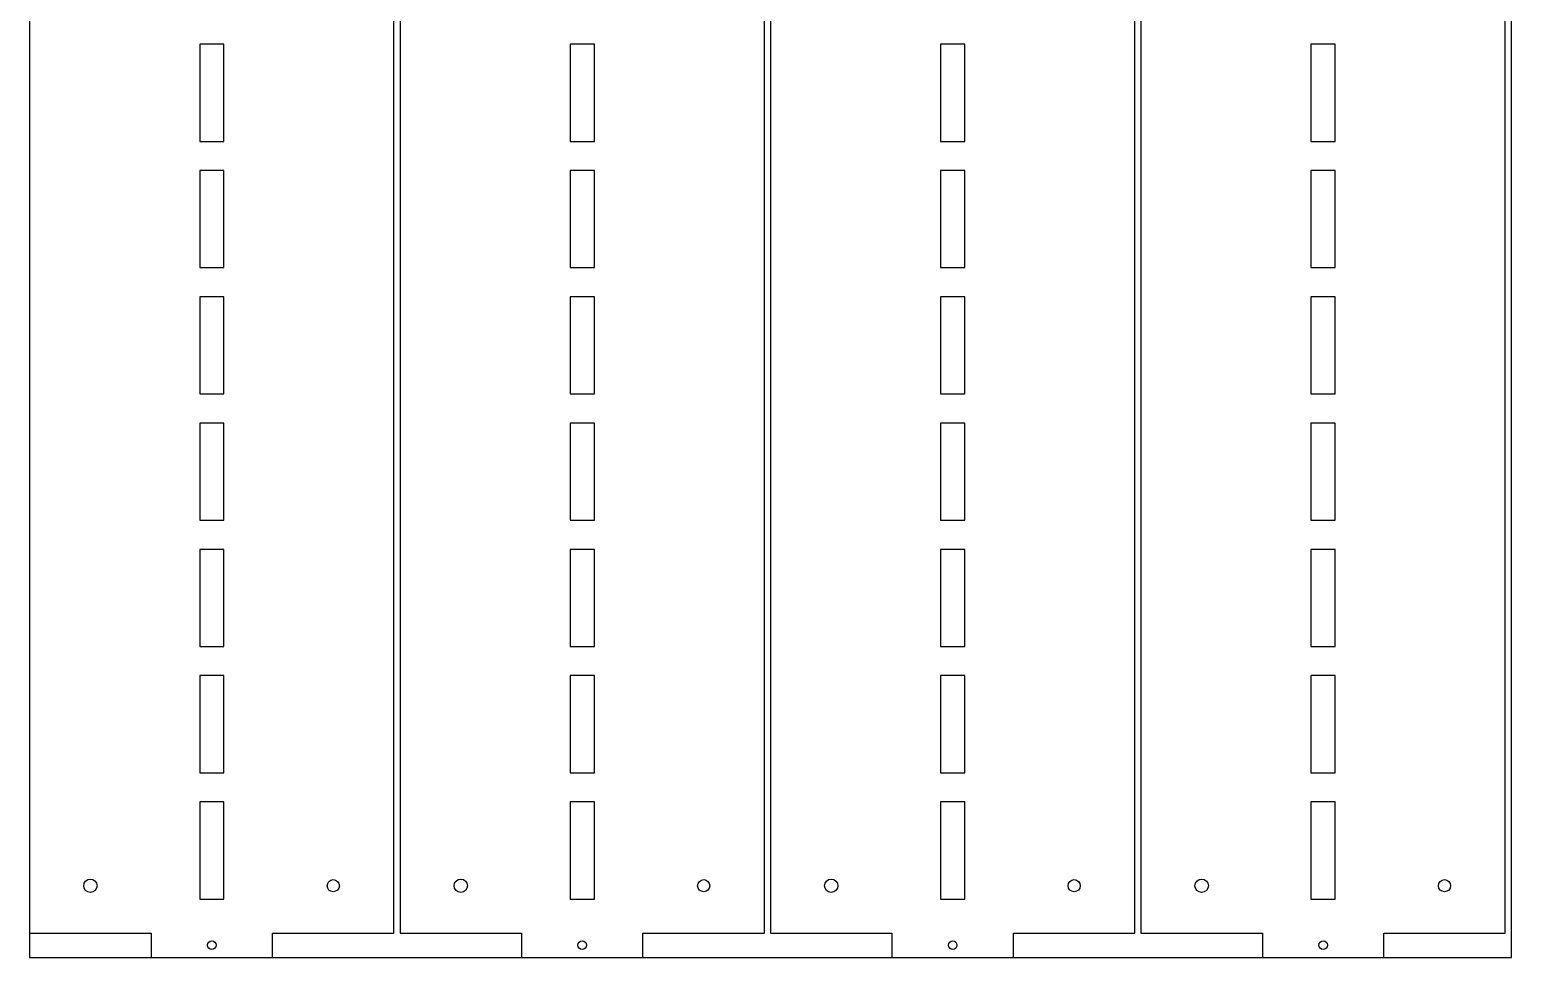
# Model space of a CAD drawing. Header units: millimetres. Extents: x 0 to 1220, y 0 to 2440.
# Drawn here: x 0 to 1220, y 0 to 764 of the extents above; entities that cross this region are included whole.
import ezdxf

# ---------------------------------------------------------------- set-up
doc = ezdxf.new("R2010")
doc.units = ezdxf.units.MM
for name, color, linetype in [('Body', 7, 'CONTINUOUS'), ('Body001', 7, 'CONTINUOUS'), ('Body002', 7, 'CONTINUOUS'), ('Body003', 7, 'CONTINUOUS'), ('Rectangle', 7, 'CONTINUOUS')]:
    doc.layers.add(name, color=color, linetype=linetype)

msp = doc.modelspace()

# ---------------------------------------------------------------- linework, layer by layer
at = {"layer": 'Body'}
for p, q in [((0, 1480), (0, 20)), ((0, 1480, 20), (0, 20, 20)), ((0, 1480), (0, 20)), ((0, 1480, 20), (0, 20, 20)), ((300, 20), (300, 1480)), ((300, 20, 20), (300, 1480, 20)), ((300, 20), (300, 1480)), ((300, 20, 20), (300, 1480, 20)), ((160, 752, 20), (140, 752, 20)), ((140, 752, 20), (140, 672, 20)), ((140, 752, 20), (140, 752, 10)), ((160, 752, 20), (140, 752, 20)), ((160, 752, 10), (140, 752, 10)), ((140, 752, 20), (140, 752, 10)), ((140, 752, 20), (140, 672, 20)), ((140, 752, 10), (140, 672, 10)), ((160, 752, 10), (140, 752, 10)), ((140, 752, 10), (140, 672, 10)), ((160, 672, 20), (160, 752, 20)), ((160, 752, 20), (160, 752, 10)), ((160, 752, 20), (160, 752, 10)), ((160, 672, 20), (160, 752, 20)), ((160, 672, 10), (160, 752, 10)), ((160, 672, 10), (160, 752, 10)), ((140, 672, 20), (160, 672, 20)), ((140, 672, 20), (140, 672, 10)), ((140, 672, 20), (140, 672, 10)), ((140, 672, 20), (160, 672, 20)), ((140, 672, 10), (160, 672, 10)), ((140, 672, 10), (160, 672, 10)), ((160, 672, 20), (160, 672, 10)), ((160, 672, 20), (160, 672, 10)), ((160, 648, 20), (140, 648, 20)), ((140, 648, 20), (140, 568, 20)), ((140, 648, 20), (140, 648, 10)), ((160, 648, 20), (140, 648, 20)), ((160, 648, 10), (140, 648, 10)), ((140, 648, 20), (140, 648, 10)), ((140, 648, 20), (140, 568, 20)), ((140, 648, 10), (140, 568, 10)), ((160, 648, 10), (140, 648, 10)), ((140, 648, 10), (140, 568, 10)), ((160, 568, 20), (160, 648, 20)), ((160, 648, 20), (160, 648, 10)), ((160, 648, 20), (160, 648, 10)), ((160, 568, 20), (160, 648, 20)), ((160, 568, 10), (160, 648, 10)), ((160, 568, 10), (160, 648, 10)), ((140, 568, 20), (160, 568, 20)), ((140, 568, 20), (140, 568, 10)), ((140, 568, 20), (140, 568, 10)), ((140, 568, 20), (160, 568, 20)), ((140, 568, 10), (160, 568, 10)), ((140, 568, 10), (160, 568, 10)), ((160, 568, 20), (160, 568, 10)), ((160, 568, 20), (160, 568, 10)), ((160, 544, 20), (140, 544, 20)), ((140, 544, 20), (140, 464, 20)), ((140, 544, 20), (140, 544, 10)), ((160, 544, 20), (140, 544, 20)), ((160, 544, 10), (140, 544, 10)), ((140, 544, 20), (140, 544, 10)), ((140, 544, 20), (140, 464, 20)), ((140, 544, 10), (140, 464, 10)), ((160, 544, 10), (140, 544, 10)), ((140, 544, 10), (140, 464, 10)), ((160, 464, 20), (160, 544, 20)), ((160, 544, 20), (160, 544, 10)), ((160, 544, 20), (160, 544, 10)), ((160, 464, 20), (160, 544, 20)), ((160, 464, 10), (160, 544, 10)), ((160, 464, 10), (160, 544, 10)), ((140, 464, 20), (160, 464, 20)), ((140, 464, 20), (140, 464, 10)), ((140, 464, 20), (140, 464, 10)), ((140, 464, 20), (160, 464, 20)), ((140, 464, 10), (160, 464, 10)), ((140, 464, 10), (160, 464, 10)), ((160, 464, 20), (160, 464, 10)), ((160, 464, 20), (160, 464, 10)), ((160, 440, 20), (140, 440, 20)), ((140, 440, 20), (140, 360, 20)), ((140, 440, 20), (140, 440, 10)), ((160, 440, 20), (140, 440, 20)), ((160, 440, 10), (140, 440, 10)), ((140, 440, 20), (140, 440, 10)), ((140, 440, 20), (140, 360, 20)), ((140, 440, 10), (140, 360, 10)), ((160, 440, 10), (140, 440, 10)), ((140, 440, 10), (140, 360, 10)), ((160, 360, 20), (160, 440, 20)), ((160, 440, 20), (160, 440, 10)), ((160, 440, 20), (160, 440, 10)), ((160, 360, 20), (160, 440, 20)), ((160, 360, 10), (160, 440, 10)), ((160, 360, 10), (160, 440, 10)), ((140, 360, 20), (160, 360, 20)), ((140, 360, 20), (140, 360, 10)), ((140, 360, 20), (140, 360, 10)), ((140, 360, 20), (160, 360, 20)), ((140, 360, 10), (160, 360, 10)), ((140, 360, 10), (160, 360, 10)), ((160, 360, 20), (160, 360, 10)), ((160, 360, 20), (160, 360, 10)), ((160, 336, 20), (140, 336, 20)), ((140, 336, 20), (140, 256, 20)), ((140, 336, 20), (140, 336, 10)), ((160, 336, 20), (140, 336, 20)), ((160, 336, 10), (140, 336, 10)), ((140, 336, 20), (140, 336, 10)), ((140, 336, 20), (140, 256, 20)), ((140, 336, 10), (140, 256, 10)), ((160, 336, 10), (140, 336, 10)), ((140, 336, 10), (140, 256, 10)), ((160, 256, 20), (160, 336, 20)), ((160, 336, 20), (160, 336, 10)), ((160, 336, 20), (160, 336, 10)), ((160, 256, 20), (160, 336, 20)), ((160, 256, 10), (160, 336, 10)), ((160, 256, 10), (160, 336, 10)), ((140, 256, 20), (160, 256, 20)), ((140, 256, 20), (140, 256, 10)), ((140, 256, 20), (140, 256, 10)), ((140, 256, 20), (160, 256, 20)), ((140, 256, 10), (160, 256, 10)), ((140, 256, 10), (160, 256, 10)), ((160, 256, 20), (160, 256, 10)), ((160, 256, 20), (160, 256, 10)), ((160, 232, 20), (140, 232, 20)), ((140, 232, 20), (140, 152, 20)), ((140, 232, 20), (140, 232, 10)), ((160, 232, 20), (140, 232, 20)), ((160, 232, 10), (140, 232, 10)), ((140, 232, 20), (140, 232, 10)), ((140, 232, 20), (140, 152, 20)), ((140, 232, 10), (140, 152, 10)), ((160, 232, 10), (140, 232, 10)), ((140, 232, 10), (140, 152, 10)), ((160, 152, 20), (160, 232, 20)), ((160, 232, 20), (160, 232, 10)), ((160, 232, 20), (160, 232, 10)), ((160, 152, 20), (160, 232, 20)), ((160, 152, 10), (160, 232, 10)), ((160, 152, 10), (160, 232, 10)), ((140, 152, 20), (160, 152, 20)), ((140, 152, 20), (140, 152, 10)), ((140, 152, 20), (140, 152, 10)), ((140, 152, 20), (160, 152, 20)), ((140, 152, 10), (160, 152, 10)), ((140, 152, 10), (160, 152, 10)), ((160, 152, 20), (160, 152, 10)), ((160, 152, 20), (160, 152, 10)), ((160, 128, 20), (140, 128, 20)), ((140, 128, 20), (140, 48, 20)), ((140, 128, 20), (140, 128, 10)), ((160, 128, 20), (140, 128, 20)), ((160, 128, 10), (140, 128, 10)), ((140, 128, 20), (140, 128, 10)), ((140, 128, 20), (140, 48, 20)), ((140, 128, 10), (140, 48, 10)), ((160, 128, 10), (140, 128, 10)), ((140, 128, 10), (140, 48, 10)), ((160, 48, 20), (160, 128, 20)), ((160, 128, 20), (160, 128, 10)), ((160, 128, 20), (160, 128, 10)), ((160, 48, 20), (160, 128, 20)), ((160, 48, 10), (160, 128, 10)), ((160, 48, 10), (160, 128, 10)), ((55.5, 59, 20), (55.5, 59)), ((55.5, 59, 20), (55.5, 59)), ((255, 59, 20), (255, 59)), ((255, 59, 20), (255, 59)), ((140, 48, 20), (160, 48, 20)), ((140, 48, 20), (140, 48, 10)), ((140, 48, 20), (140, 48, 10)), ((140, 48, 20), (160, 48, 20)), ((140, 48, 10), (160, 48, 10)), ((140, 48, 10), (160, 48, 10)), ((160, 48, 20), (160, 48, 10)), ((160, 48, 20), (160, 48, 10)), ((0, 20), (0, 20, 20)), ((0, 20), (100, 20)), ((0, 20, 20), (100, 20, 20)), ((0, 20), (0, 20, 20)), ((0, 20), (100, 20)), ((0, 20, 20), (100, 20, 20)), ((100, 20), (100, 20, 20)), ((100, 20), (100, 20, 20)), ((100, 20), (100, 0)), ((100, 20, 20), (100, 0, 20)), ((100, 20), (100, 0)), ((100, 20, 20), (100, 0, 20)), ((200, 0), (200, 20)), ((200, 20), (300, 20)), ((200, 0, 20), (200, 20, 20)), ((200, 20, 20), (300, 20, 20)), ((200, 20), (200, 20, 20)), ((200, 0), (200, 20)), ((200, 0, 20), (200, 20, 20)), ((200, 20), (200, 20, 20)), ((200, 20), (300, 20)), ((200, 20, 20), (300, 20, 20)), ((300, 20), (300, 20, 20)), ((300, 20), (300, 20, 20)), ((100, 0), (100, 0, 20)), ((100, 0), (200, 0)), ((100, 0, 20), (200, 0, 20)), ((100, 0), (100, 0, 20)), ((100, 0), (200, 0)), ((100, 0, 20), (200, 0, 20)), ((153.5, 10, 20), (153.5, 10)), ((153.5, 10, 20), (153.5, 10)), ((200, 0), (200, 0, 20)), ((200, 0), (200, 0, 20))]:
    msp.add_line(p, q, dxfattribs=at)
for centre, radius in [((50, 59), 5.5), ((50, 59, 20), 5.5), ((50, 59, 20), 5.5), ((50, 59), 5.5), ((250, 59), 5), ((250, 59, 20), 5), ((250, 59, 20), 5), ((250, 59), 5), ((150, 10), 3.5), ((150, 10, 20), 3.5), ((150, 10, 20), 3.5), ((150, 10), 3.5)]:
    msp.add_circle(centre, radius, dxfattribs=at)
at = {"layer": 'Body001'}
for p, q in [((305, 1480), (305, 20)), ((305, 1480, 20), (305, 20, 20)), ((305, 1480), (305, 20)), ((305, 1480, 20), (305, 20, 20)), ((605, 20), (605, 1480)), ((605, 20, 20), (605, 1480, 20)), ((605, 20), (605, 1480)), ((605, 20, 20), (605, 1480, 20)), ((465, 752, 20), (445, 752, 20)), ((445, 752, 20), (445, 672, 20)), ((445, 752, 20), (445, 752, 10)), ((465, 752, 20), (445, 752, 20)), ((465, 752, 10), (445, 752, 10)), ((445, 752, 20), (445, 752, 10)), ((445, 752, 20), (445, 672, 20)), ((445, 752, 10), (445, 672, 10)), ((465, 752, 10), (445, 752, 10)), ((445, 752, 10), (445, 672, 10)), ((465, 672, 20), (465, 752, 20)), ((465, 752, 20), (465, 752, 10)), ((465, 752, 20), (465, 752, 10)), ((465, 672, 20), (465, 752, 20)), ((465, 672, 10), (465, 752, 10)), ((465, 672, 10), (465, 752, 10)), ((445, 672, 20), (465, 672, 20)), ((445, 672, 20), (445, 672, 10)), ((445, 672, 20), (445, 672, 10)), ((445, 672, 20), (465, 672, 20)), ((445, 672, 10), (465, 672, 10)), ((445, 672, 10), (465, 672, 10)), ((465, 672, 20), (465, 672, 10)), ((465, 672, 20), (465, 672, 10)), ((465, 648, 20), (445, 648, 20)), ((445, 648, 20), (445, 568, 20)), ((445, 648, 20), (445, 648, 10)), ((465, 648, 20), (445, 648, 20)), ((465, 648, 10), (445, 648, 10)), ((445, 648, 20), (445, 648, 10)), ((445, 648, 20), (445, 568, 20)), ((445, 648, 10), (445, 568, 10)), ((465, 648, 10), (445, 648, 10)), ((445, 648, 10), (445, 568, 10)), ((465, 568, 20), (465, 648, 20)), ((465, 648, 20), (465, 648, 10)), ((465, 648, 20), (465, 648, 10)), ((465, 568, 20), (465, 648, 20)), ((465, 568, 10), (465, 648, 10)), ((465, 568, 10), (465, 648, 10)), ((445, 568, 20), (465, 568, 20)), ((445, 568, 20), (445, 568, 10)), ((445, 568, 20), (445, 568, 10)), ((445, 568, 20), (465, 568, 20)), ((445, 568, 10), (465, 568, 10)), ((445, 568, 10), (465, 568, 10)), ((465, 568, 20), (465, 568, 10)), ((465, 568, 20), (465, 568, 10)), ((465, 544, 20), (445, 544, 20)), ((445, 544, 20), (445, 464, 20)), ((445, 544, 20), (445, 544, 10)), ((465, 544, 20), (445, 544, 20)), ((465, 544, 10), (445, 544, 10)), ((445, 544, 20), (445, 544, 10)), ((445, 544, 20), (445, 464, 20)), ((445, 544, 10), (445, 464, 10)), ((465, 544, 10), (445, 544, 10)), ((445, 544, 10), (445, 464, 10)), ((465, 464, 20), (465, 544, 20)), ((465, 544, 20), (465, 544, 10)), ((465, 544, 20), (465, 544, 10)), ((465, 464, 20), (465, 544, 20)), ((465, 464, 10), (465, 544, 10)), ((465, 464, 10), (465, 544, 10)), ((445, 464, 20), (465, 464, 20)), ((445, 464, 20), (445, 464, 10)), ((445, 464, 20), (445, 464, 10)), ((445, 464, 20), (465, 464, 20)), ((445, 464, 10), (465, 464, 10)), ((445, 464, 10), (465, 464, 10)), ((465, 464, 20), (465, 464, 10)), ((465, 464, 20), (465, 464, 10)), ((465, 440, 20), (445, 440, 20)), ((445, 440, 20), (445, 360, 20)), ((445, 440, 20), (445, 440, 10)), ((465, 440, 20), (445, 440, 20)), ((465, 440, 10), (445, 440, 10)), ((445, 440, 20), (445, 440, 10)), ((445, 440, 20), (445, 360, 20)), ((445, 440, 10), (445, 360, 10)), ((465, 440, 10), (445, 440, 10)), ((445, 440, 10), (445, 360, 10)), ((465, 360, 20), (465, 440, 20)), ((465, 440, 20), (465, 440, 10)), ((465, 440, 20), (465, 440, 10)), ((465, 360, 20), (465, 440, 20)), ((465, 360, 10), (465, 440, 10)), ((465, 360, 10), (465, 440, 10)), ((445, 360, 20), (465, 360, 20)), ((445, 360, 20), (445, 360, 10)), ((445, 360, 20), (445, 360, 10)), ((445, 360, 20), (465, 360, 20)), ((445, 360, 10), (465, 360, 10)), ((445, 360, 10), (465, 360, 10)), ((465, 360, 20), (465, 360, 10)), ((465, 360, 20), (465, 360, 10)), ((465, 336, 20), (445, 336, 20)), ((445, 336, 20), (445, 256, 20)), ((445, 336, 20), (445, 336, 10)), ((465, 336, 20), (445, 336, 20)), ((465, 336, 10), (445, 336, 10)), ((445, 336, 20), (445, 336, 10)), ((445, 336, 20), (445, 256, 20)), ((445, 336, 10), (445, 256, 10)), ((465, 336, 10), (445, 336, 10)), ((445, 336, 10), (445, 256, 10)), ((465, 256, 20), (465, 336, 20)), ((465, 336, 20), (465, 336, 10)), ((465, 336, 20), (465, 336, 10)), ((465, 256, 20), (465, 336, 20)), ((465, 256, 10), (465, 336, 10)), ((465, 256, 10), (465, 336, 10)), ((445, 256, 20), (465, 256, 20)), ((445, 256, 20), (445, 256, 10)), ((445, 256, 20), (445, 256, 10)), ((445, 256, 20), (465, 256, 20)), ((445, 256, 10), (465, 256, 10)), ((445, 256, 10), (465, 256, 10)), ((465, 256, 20), (465, 256, 10)), ((465, 256, 20), (465, 256, 10)), ((465, 232, 20), (445, 232, 20)), ((445, 232, 20), (445, 152, 20)), ((445, 232, 20), (445, 232, 10)), ((465, 232, 20), (445, 232, 20)), ((465, 232, 10), (445, 232, 10)), ((445, 232, 20), (445, 232, 10)), ((445, 232, 20), (445, 152, 20)), ((445, 232, 10), (445, 152, 10)), ((465, 232, 10), (445, 232, 10)), ((445, 232, 10), (445, 152, 10)), ((465, 152, 20), (465, 232, 20)), ((465, 232, 20), (465, 232, 10)), ((465, 232, 20), (465, 232, 10)), ((465, 152, 20), (465, 232, 20)), ((465, 152, 10), (465, 232, 10)), ((465, 152, 10), (465, 232, 10)), ((445, 152, 20), (465, 152, 20)), ((445, 152, 20), (445, 152, 10)), ((445, 152, 20), (445, 152, 10)), ((445, 152, 20), (465, 152, 20)), ((445, 152, 10), (465, 152, 10)), ((445, 152, 10), (465, 152, 10)), ((465, 152, 20), (465, 152, 10)), ((465, 152, 20), (465, 152, 10)), ((465, 128, 20), (445, 128, 20)), ((445, 128, 20), (445, 48, 20)), ((445, 128, 20), (445, 128, 10)), ((465, 128, 20), (445, 128, 20)), ((465, 128, 10), (445, 128, 10)), ((445, 128, 20), (445, 128, 10)), ((445, 128, 20), (445, 48, 20)), ((445, 128, 10), (445, 48, 10)), ((465, 128, 10), (445, 128, 10)), ((445, 128, 10), (445, 48, 10)), ((465, 48, 20), (465, 128, 20)), ((465, 128, 20), (465, 128, 10)), ((465, 128, 20), (465, 128, 10)), ((465, 48, 20), (465, 128, 20)), ((465, 48, 10), (465, 128, 10)), ((465, 48, 10), (465, 128, 10)), ((360.5, 59, 20), (360.5, 59)), ((360.5, 59, 20), (360.5, 59)), ((560, 59, 20), (560, 59)), ((560, 59, 20), (560, 59)), ((445, 48, 20), (465, 48, 20)), ((445, 48, 20), (445, 48, 10)), ((445, 48, 20), (445, 48, 10)), ((445, 48, 20), (465, 48, 20)), ((445, 48, 10), (465, 48, 10)), ((445, 48, 10), (465, 48, 10)), ((465, 48, 20), (465, 48, 10)), ((465, 48, 20), (465, 48, 10)), ((305, 20), (305, 20, 20)), ((305, 20), (405, 20)), ((305, 20, 20), (405, 20, 20)), ((305, 20), (305, 20, 20)), ((305, 20), (405, 20)), ((305, 20, 20), (405, 20, 20)), ((405, 20), (405, 20, 20)), ((405, 20), (405, 20, 20)), ((405, 20), (405, 0)), ((405, 20, 20), (405, 0, 20)), ((405, 20), (405, 0)), ((405, 20, 20), (405, 0, 20)), ((505, 0), (505, 20)), ((505, 20), (605, 20)), ((505, 0, 20), (505, 20, 20)), ((505, 20, 20), (605, 20, 20)), ((505, 20), (505, 20, 20)), ((505, 0), (505, 20)), ((505, 0, 20), (505, 20, 20)), ((505, 20), (505, 20, 20)), ((505, 20), (605, 20)), ((505, 20, 20), (605, 20, 20)), ((605, 20), (605, 20, 20)), ((605, 20), (605, 20, 20)), ((405, 0), (405, 0, 20)), ((405, 0), (505, 0)), ((405, 0, 20), (505, 0, 20)), ((405, 0), (405, 0, 20)), ((405, 0), (505, 0)), ((405, 0, 20), (505, 0, 20)), ((458.5, 10, 20), (458.5, 10)), ((458.5, 10, 20), (458.5, 10)), ((505, 0), (505, 0, 20)), ((505, 0), (505, 0, 20))]:
    msp.add_line(p, q, dxfattribs=at)
for centre, radius in [((355, 59), 5.5), ((355, 59, 20), 5.5), ((355, 59, 20), 5.5), ((355, 59), 5.5), ((555, 59), 5), ((555, 59, 20), 5), ((555, 59, 20), 5), ((555, 59), 5), ((455, 10), 3.5), ((455, 10, 20), 3.5), ((455, 10, 20), 3.5), ((455, 10), 3.5)]:
    msp.add_circle(centre, radius, dxfattribs=at)
at = {"layer": 'Body002'}
for p, q in [((610, 1480), (610, 20)), ((610, 1480, 20), (610, 20, 20)), ((610, 1480), (610, 20)), ((610, 1480, 20), (610, 20, 20)), ((910, 20), (910, 1480)), ((910, 20, 20), (910, 1480, 20)), ((910, 20), (910, 1480)), ((910, 20, 20), (910, 1480, 20)), ((770, 752, 20), (750, 752, 20)), ((750, 752, 20), (750, 672, 20)), ((750, 752, 20), (750, 752, 10)), ((770, 752, 20), (750, 752, 20)), ((770, 752, 10), (750, 752, 10)), ((750, 752, 20), (750, 752, 10)), ((750, 752, 20), (750, 672, 20)), ((750, 752, 10), (750, 672, 10)), ((770, 752, 10), (750, 752, 10)), ((750, 752, 10), (750, 672, 10)), ((770, 672, 20), (770, 752, 20)), ((770, 752, 20), (770, 752, 10)), ((770, 752, 20), (770, 752, 10)), ((770, 672, 20), (770, 752, 20)), ((770, 672, 10), (770, 752, 10)), ((770, 672, 10), (770, 752, 10)), ((750, 672, 20), (770, 672, 20)), ((750, 672, 20), (750, 672, 10)), ((750, 672, 20), (750, 672, 10)), ((750, 672, 20), (770, 672, 20)), ((750, 672, 10), (770, 672, 10)), ((750, 672, 10), (770, 672, 10)), ((770, 672, 20), (770, 672, 10)), ((770, 672, 20), (770, 672, 10)), ((770, 648, 20), (750, 648, 20)), ((750, 648, 20), (750, 568, 20)), ((750, 648, 20), (750, 648, 10)), ((770, 648, 20), (750, 648, 20)), ((770, 648, 10), (750, 648, 10)), ((750, 648, 20), (750, 648, 10)), ((750, 648, 20), (750, 568, 20)), ((750, 648, 10), (750, 568, 10)), ((770, 648, 10), (750, 648, 10)), ((750, 648, 10), (750, 568, 10)), ((770, 568, 20), (770, 648, 20)), ((770, 648, 20), (770, 648, 10)), ((770, 648, 20), (770, 648, 10)), ((770, 568, 20), (770, 648, 20)), ((770, 568, 10), (770, 648, 10)), ((770, 568, 10), (770, 648, 10)), ((750, 568, 20), (770, 568, 20)), ((750, 568, 20), (750, 568, 10)), ((750, 568, 20), (750, 568, 10)), ((750, 568, 20), (770, 568, 20)), ((750, 568, 10), (770, 568, 10)), ((750, 568, 10), (770, 568, 10)), ((770, 568, 20), (770, 568, 10)), ((770, 568, 20), (770, 568, 10)), ((770, 544, 20), (750, 544, 20)), ((750, 544, 20), (750, 464, 20)), ((750, 544, 20), (750, 544, 10)), ((770, 544, 20), (750, 544, 20)), ((770, 544, 10), (750, 544, 10)), ((750, 544, 20), (750, 544, 10)), ((750, 544, 20), (750, 464, 20)), ((750, 544, 10), (750, 464, 10)), ((770, 544, 10), (750, 544, 10)), ((750, 544, 10), (750, 464, 10)), ((770, 464, 20), (770, 544, 20)), ((770, 544, 20), (770, 544, 10)), ((770, 544, 20), (770, 544, 10)), ((770, 464, 20), (770, 544, 20)), ((770, 464, 10), (770, 544, 10)), ((770, 464, 10), (770, 544, 10)), ((750, 464, 20), (770, 464, 20)), ((750, 464, 20), (750, 464, 10)), ((750, 464, 20), (750, 464, 10)), ((750, 464, 20), (770, 464, 20)), ((750, 464, 10), (770, 464, 10)), ((750, 464, 10), (770, 464, 10)), ((770, 464, 20), (770, 464, 10)), ((770, 464, 20), (770, 464, 10)), ((770, 440, 20), (750, 440, 20)), ((750, 440, 20), (750, 360, 20)), ((750, 440, 20), (750, 440, 10)), ((770, 440, 20), (750, 440, 20)), ((770, 440, 10), (750, 440, 10)), ((750, 440, 20), (750, 440, 10)), ((750, 440, 20), (750, 360, 20)), ((750, 440, 10), (750, 360, 10)), ((770, 440, 10), (750, 440, 10)), ((750, 440, 10), (750, 360, 10)), ((770, 360, 20), (770, 440, 20)), ((770, 440, 20), (770, 440, 10)), ((770, 440, 20), (770, 440, 10)), ((770, 360, 20), (770, 440, 20)), ((770, 360, 10), (770, 440, 10)), ((770, 360, 10), (770, 440, 10)), ((750, 360, 20), (770, 360, 20)), ((750, 360, 20), (750, 360, 10)), ((750, 360, 20), (750, 360, 10)), ((750, 360, 20), (770, 360, 20)), ((750, 360, 10), (770, 360, 10)), ((750, 360, 10), (770, 360, 10)), ((770, 360, 20), (770, 360, 10)), ((770, 360, 20), (770, 360, 10)), ((770, 336, 20), (750, 336, 20)), ((750, 336, 20), (750, 256, 20)), ((750, 336, 20), (750, 336, 10)), ((770, 336, 20), (750, 336, 20)), ((770, 336, 10), (750, 336, 10)), ((750, 336, 20), (750, 336, 10)), ((750, 336, 20), (750, 256, 20)), ((750, 336, 10), (750, 256, 10)), ((770, 336, 10), (750, 336, 10)), ((750, 336, 10), (750, 256, 10)), ((770, 256, 20), (770, 336, 20)), ((770, 336, 20), (770, 336, 10)), ((770, 336, 20), (770, 336, 10)), ((770, 256, 20), (770, 336, 20)), ((770, 256, 10), (770, 336, 10)), ((770, 256, 10), (770, 336, 10)), ((750, 256, 20), (770, 256, 20)), ((750, 256, 20), (750, 256, 10)), ((750, 256, 20), (750, 256, 10)), ((750, 256, 20), (770, 256, 20)), ((750, 256, 10), (770, 256, 10)), ((750, 256, 10), (770, 256, 10)), ((770, 256, 20), (770, 256, 10)), ((770, 256, 20), (770, 256, 10)), ((770, 232, 20), (750, 232, 20)), ((750, 232, 20), (750, 152, 20)), ((750, 232, 20), (750, 232, 10)), ((770, 232, 20), (750, 232, 20)), ((770, 232, 10), (750, 232, 10)), ((750, 232, 20), (750, 232, 10)), ((750, 232, 20), (750, 152, 20)), ((750, 232, 10), (750, 152, 10)), ((770, 232, 10), (750, 232, 10)), ((750, 232, 10), (750, 152, 10)), ((770, 152, 20), (770, 232, 20)), ((770, 232, 20), (770, 232, 10)), ((770, 232, 20), (770, 232, 10)), ((770, 152, 20), (770, 232, 20)), ((770, 152, 10), (770, 232, 10)), ((770, 152, 10), (770, 232, 10)), ((750, 152, 20), (770, 152, 20)), ((750, 152, 20), (750, 152, 10)), ((750, 152, 20), (750, 152, 10)), ((750, 152, 20), (770, 152, 20)), ((750, 152, 10), (770, 152, 10)), ((750, 152, 10), (770, 152, 10)), ((770, 152, 20), (770, 152, 10)), ((770, 152, 20), (770, 152, 10)), ((770, 128, 20), (750, 128, 20)), ((750, 128, 20), (750, 48, 20)), ((750, 128, 20), (750, 128, 10)), ((770, 128, 20), (750, 128, 20)), ((770, 128, 10), (750, 128, 10)), ((750, 128, 20), (750, 128, 10)), ((750, 128, 20), (750, 48, 20)), ((750, 128, 10), (750, 48, 10)), ((770, 128, 10), (750, 128, 10)), ((750, 128, 10), (750, 48, 10)), ((770, 48, 20), (770, 128, 20)), ((770, 128, 20), (770, 128, 10)), ((770, 128, 20), (770, 128, 10)), ((770, 48, 20), (770, 128, 20)), ((770, 48, 10), (770, 128, 10)), ((770, 48, 10), (770, 128, 10)), ((665.5, 59, 20), (665.5, 59)), ((665.5, 59, 20), (665.5, 59)), ((865, 59, 20), (865, 59)), ((865, 59, 20), (865, 59)), ((750, 48, 20), (770, 48, 20)), ((750, 48, 20), (750, 48, 10)), ((750, 48, 20), (750, 48, 10)), ((750, 48, 20), (770, 48, 20)), ((750, 48, 10), (770, 48, 10)), ((750, 48, 10), (770, 48, 10)), ((770, 48, 20), (770, 48, 10)), ((770, 48, 20), (770, 48, 10)), ((610, 20), (610, 20, 20)), ((610, 20), (710, 20)), ((610, 20, 20), (710, 20, 20)), ((610, 20), (610, 20, 20)), ((610, 20), (710, 20)), ((610, 20, 20), (710, 20, 20)), ((710, 20), (710, 20, 20)), ((710, 20), (710, 20, 20)), ((710, 20), (710, 0)), ((710, 20, 20), (710, 0, 20)), ((710, 20), (710, 0)), ((710, 20, 20), (710, 0, 20)), ((810, 0), (810, 20)), ((810, 20), (910, 20)), ((810, 0, 20), (810, 20, 20)), ((810, 20, 20), (910, 20, 20)), ((810, 20), (810, 20, 20)), ((810, 0), (810, 20)), ((810, 0, 20), (810, 20, 20)), ((810, 20), (810, 20, 20)), ((810, 20), (910, 20)), ((810, 20, 20), (910, 20, 20)), ((910, 20), (910, 20, 20)), ((910, 20), (910, 20, 20)), ((710, 0), (710, 0, 20)), ((710, 0), (810, 0)), ((710, 0, 20), (810, 0, 20)), ((710, 0), (710, 0, 20)), ((710, 0), (810, 0)), ((710, 0, 20), (810, 0, 20)), ((763.5, 10, 20), (763.5, 10)), ((763.5, 10, 20), (763.5, 10)), ((810, 0), (810, 0, 20)), ((810, 0), (810, 0, 20))]:
    msp.add_line(p, q, dxfattribs=at)
for centre, radius in [((660, 59), 5.5), ((660, 59, 20), 5.5), ((660, 59, 20), 5.5), ((660, 59), 5.5), ((860, 59), 5), ((860, 59, 20), 5), ((860, 59, 20), 5), ((860, 59), 5), ((760, 10), 3.5), ((760, 10, 20), 3.5), ((760, 10, 20), 3.5), ((760, 10), 3.5)]:
    msp.add_circle(centre, radius, dxfattribs=at)
at = {"layer": 'Body003'}
for p, q in [((915, 1480), (915, 20)), ((915, 1480, 20), (915, 20, 20)), ((915, 1480), (915, 20)), ((915, 1480, 20), (915, 20, 20)), ((1215, 20), (1215, 1480)), ((1215, 20, 20), (1215, 1480, 20)), ((1215, 20), (1215, 1480)), ((1215, 20, 20), (1215, 1480, 20)), ((1075, 752, 20), (1055, 752, 20)), ((1055, 752, 20), (1055, 672, 20)), ((1055, 752, 20), (1055, 752, 10)), ((1075, 752, 20), (1055, 752, 20)), ((1075, 752, 10), (1055, 752, 10)), ((1055, 752, 20), (1055, 752, 10)), ((1055, 752, 20), (1055, 672, 20)), ((1055, 752, 10), (1055, 672, 10)), ((1075, 752, 10), (1055, 752, 10)), ((1055, 752, 10), (1055, 672, 10)), ((1075, 672, 20), (1075, 752, 20)), ((1075, 752, 20), (1075, 752, 10)), ((1075, 752, 20), (1075, 752, 10)), ((1075, 672, 20), (1075, 752, 20)), ((1075, 672, 10), (1075, 752, 10)), ((1075, 672, 10), (1075, 752, 10)), ((1055, 672, 20), (1075, 672, 20)), ((1055, 672, 20), (1055, 672, 10)), ((1055, 672, 20), (1055, 672, 10)), ((1055, 672, 20), (1075, 672, 20)), ((1055, 672, 10), (1075, 672, 10)), ((1055, 672, 10), (1075, 672, 10)), ((1075, 672, 20), (1075, 672, 10)), ((1075, 672, 20), (1075, 672, 10)), ((1075, 648, 20), (1055, 648, 20)), ((1055, 648, 20), (1055, 568, 20)), ((1055, 648, 20), (1055, 648, 10)), ((1075, 648, 20), (1055, 648, 20)), ((1075, 648, 10), (1055, 648, 10)), ((1055, 648, 20), (1055, 648, 10)), ((1055, 648, 20), (1055, 568, 20)), ((1055, 648, 10), (1055, 568, 10)), ((1075, 648, 10), (1055, 648, 10)), ((1055, 648, 10), (1055, 568, 10)), ((1075, 568, 20), (1075, 648, 20)), ((1075, 648, 20), (1075, 648, 10)), ((1075, 648, 20), (1075, 648, 10)), ((1075, 568, 20), (1075, 648, 20)), ((1075, 568, 10), (1075, 648, 10)), ((1075, 568, 10), (1075, 648, 10)), ((1055, 568, 20), (1075, 568, 20)), ((1055, 568, 20), (1055, 568, 10)), ((1055, 568, 20), (1055, 568, 10)), ((1055, 568, 20), (1075, 568, 20)), ((1055, 568, 10), (1075, 568, 10)), ((1055, 568, 10), (1075, 568, 10)), ((1075, 568, 20), (1075, 568, 10)), ((1075, 568, 20), (1075, 568, 10)), ((1075, 544, 20), (1055, 544, 20)), ((1055, 544, 20), (1055, 464, 20)), ((1055, 544, 20), (1055, 544, 10)), ((1075, 544, 20), (1055, 544, 20)), ((1075, 544, 10), (1055, 544, 10)), ((1055, 544, 20), (1055, 544, 10)), ((1055, 544, 20), (1055, 464, 20)), ((1055, 544, 10), (1055, 464, 10)), ((1075, 544, 10), (1055, 544, 10)), ((1055, 544, 10), (1055, 464, 10)), ((1075, 464, 20), (1075, 544, 20)), ((1075, 544, 20), (1075, 544, 10)), ((1075, 544, 20), (1075, 544, 10)), ((1075, 464, 20), (1075, 544, 20)), ((1075, 464, 10), (1075, 544, 10)), ((1075, 464, 10), (1075, 544, 10)), ((1055, 464, 20), (1075, 464, 20)), ((1055, 464, 20), (1055, 464, 10)), ((1055, 464, 20), (1055, 464, 10)), ((1055, 464, 20), (1075, 464, 20)), ((1055, 464, 10), (1075, 464, 10)), ((1055, 464, 10), (1075, 464, 10)), ((1075, 464, 20), (1075, 464, 10)), ((1075, 464, 20), (1075, 464, 10)), ((1075, 440, 20), (1055, 440, 20)), ((1055, 440, 20), (1055, 360, 20)), ((1055, 440, 20), (1055, 440, 10)), ((1075, 440, 20), (1055, 440, 20)), ((1075, 440, 10), (1055, 440, 10)), ((1055, 440, 20), (1055, 440, 10)), ((1055, 440, 20), (1055, 360, 20)), ((1055, 440, 10), (1055, 360, 10)), ((1075, 440, 10), (1055, 440, 10)), ((1055, 440, 10), (1055, 360, 10)), ((1075, 360, 20), (1075, 440, 20)), ((1075, 440, 20), (1075, 440, 10)), ((1075, 440, 20), (1075, 440, 10)), ((1075, 360, 20), (1075, 440, 20)), ((1075, 360, 10), (1075, 440, 10)), ((1075, 360, 10), (1075, 440, 10)), ((1055, 360, 20), (1075, 360, 20)), ((1055, 360, 20), (1055, 360, 10)), ((1055, 360, 20), (1055, 360, 10)), ((1055, 360, 20), (1075, 360, 20)), ((1055, 360, 10), (1075, 360, 10)), ((1055, 360, 10), (1075, 360, 10)), ((1075, 360, 20), (1075, 360, 10)), ((1075, 360, 20), (1075, 360, 10)), ((1075, 336, 20), (1055, 336, 20)), ((1055, 336, 20), (1055, 256, 20)), ((1055, 336, 20), (1055, 336, 10)), ((1075, 336, 20), (1055, 336, 20)), ((1075, 336, 10), (1055, 336, 10)), ((1055, 336, 20), (1055, 336, 10)), ((1055, 336, 20), (1055, 256, 20)), ((1055, 336, 10), (1055, 256, 10)), ((1075, 336, 10), (1055, 336, 10)), ((1055, 336, 10), (1055, 256, 10)), ((1075, 256, 20), (1075, 336, 20)), ((1075, 336, 20), (1075, 336, 10)), ((1075, 336, 20), (1075, 336, 10)), ((1075, 256, 20), (1075, 336, 20)), ((1075, 256, 10), (1075, 336, 10)), ((1075, 256, 10), (1075, 336, 10)), ((1055, 256, 20), (1075, 256, 20)), ((1055, 256, 20), (1055, 256, 10)), ((1055, 256, 20), (1055, 256, 10)), ((1055, 256, 20), (1075, 256, 20)), ((1055, 256, 10), (1075, 256, 10)), ((1055, 256, 10), (1075, 256, 10)), ((1075, 256, 20), (1075, 256, 10)), ((1075, 256, 20), (1075, 256, 10)), ((1075, 232, 20), (1055, 232, 20)), ((1055, 232, 20), (1055, 152, 20)), ((1055, 232, 20), (1055, 232, 10)), ((1075, 232, 20), (1055, 232, 20)), ((1075, 232, 10), (1055, 232, 10)), ((1055, 232, 20), (1055, 232, 10)), ((1055, 232, 20), (1055, 152, 20)), ((1055, 232, 10), (1055, 152, 10)), ((1075, 232, 10), (1055, 232, 10)), ((1055, 232, 10), (1055, 152, 10)), ((1075, 152, 20), (1075, 232, 20)), ((1075, 232, 20), (1075, 232, 10)), ((1075, 232, 20), (1075, 232, 10)), ((1075, 152, 20), (1075, 232, 20)), ((1075, 152, 10), (1075, 232, 10)), ((1075, 152, 10), (1075, 232, 10)), ((1055, 152, 20), (1075, 152, 20)), ((1055, 152, 20), (1055, 152, 10)), ((1055, 152, 20), (1055, 152, 10)), ((1055, 152, 20), (1075, 152, 20)), ((1055, 152, 10), (1075, 152, 10)), ((1055, 152, 10), (1075, 152, 10)), ((1075, 152, 20), (1075, 152, 10)), ((1075, 152, 20), (1075, 152, 10)), ((1075, 128, 20), (1055, 128, 20)), ((1055, 128, 20), (1055, 48, 20)), ((1055, 128, 20), (1055, 128, 10)), ((1075, 128, 20), (1055, 128, 20)), ((1075, 128, 10), (1055, 128, 10)), ((1055, 128, 20), (1055, 128, 10)), ((1055, 128, 20), (1055, 48, 20)), ((1055, 128, 10), (1055, 48, 10)), ((1075, 128, 10), (1055, 128, 10)), ((1055, 128, 10), (1055, 48, 10)), ((1075, 48, 20), (1075, 128, 20)), ((1075, 128, 20), (1075, 128, 10)), ((1075, 128, 20), (1075, 128, 10)), ((1075, 48, 20), (1075, 128, 20)), ((1075, 48, 10), (1075, 128, 10)), ((1075, 48, 10), (1075, 128, 10)), ((970.5, 59, 20), (970.5, 59)), ((970.5, 59, 20), (970.5, 59)), ((1170, 59, 20), (1170, 59)), ((1170, 59, 20), (1170, 59)), ((1055, 48, 20), (1075, 48, 20)), ((1055, 48, 20), (1055, 48, 10)), ((1055, 48, 20), (1055, 48, 10)), ((1055, 48, 20), (1075, 48, 20)), ((1055, 48, 10), (1075, 48, 10)), ((1055, 48, 10), (1075, 48, 10)), ((1075, 48, 20), (1075, 48, 10)), ((1075, 48, 20), (1075, 48, 10)), ((915, 20), (915, 20, 20)), ((915, 20), (1015, 20)), ((915, 20, 20), (1015, 20, 20)), ((915, 20), (915, 20, 20)), ((915, 20), (1015, 20)), ((915, 20, 20), (1015, 20, 20)), ((1015, 20), (1015, 20, 20)), ((1015, 20), (1015, 20, 20)), ((1015, 20), (1015, 0)), ((1015, 20, 20), (1015, 0, 20)), ((1015, 20), (1015, 0)), ((1015, 20, 20), (1015, 0, 20)), ((1115, 0), (1115, 20)), ((1115, 20), (1215, 20)), ((1115, 0, 20), (1115, 20, 20)), ((1115, 20, 20), (1215, 20, 20)), ((1115, 20), (1115, 20, 20)), ((1115, 0), (1115, 20)), ((1115, 0, 20), (1115, 20, 20)), ((1115, 20), (1115, 20, 20)), ((1115, 20), (1215, 20)), ((1115, 20, 20), (1215, 20, 20)), ((1215, 20), (1215, 20, 20)), ((1215, 20), (1215, 20, 20)), ((1015, 0), (1015, 0, 20)), ((1015, 0), (1115, 0)), ((1015, 0, 20), (1115, 0, 20)), ((1015, 0), (1015, 0, 20)), ((1015, 0), (1115, 0)), ((1015, 0, 20), (1115, 0, 20)), ((1068.5, 10, 20), (1068.5, 10)), ((1068.5, 10, 20), (1068.5, 10)), ((1115, 0), (1115, 0, 20)), ((1115, 0), (1115, 0, 20))]:
    msp.add_line(p, q, dxfattribs=at)
for centre, radius in [((965, 59), 5.5), ((965, 59, 20), 5.5), ((965, 59, 20), 5.5), ((965, 59), 5.5), ((1165, 59), 5), ((1165, 59, 20), 5), ((1165, 59, 20), 5), ((1165, 59), 5), ((1065, 10), 3.5), ((1065, 10, 20), 3.5), ((1065, 10, 20), 3.5), ((1065, 10), 3.5)]:
    msp.add_circle(centre, radius, dxfattribs=at)
at = {"layer": 'Rectangle'}
for p, q in [((0, 2440), (0, 0)), ((1220, 0), (1220, 2440)), ((0, 0), (1220, 0))]:
    msp.add_line(p, q, dxfattribs=at)

doc.saveas('drawing.dxf')
